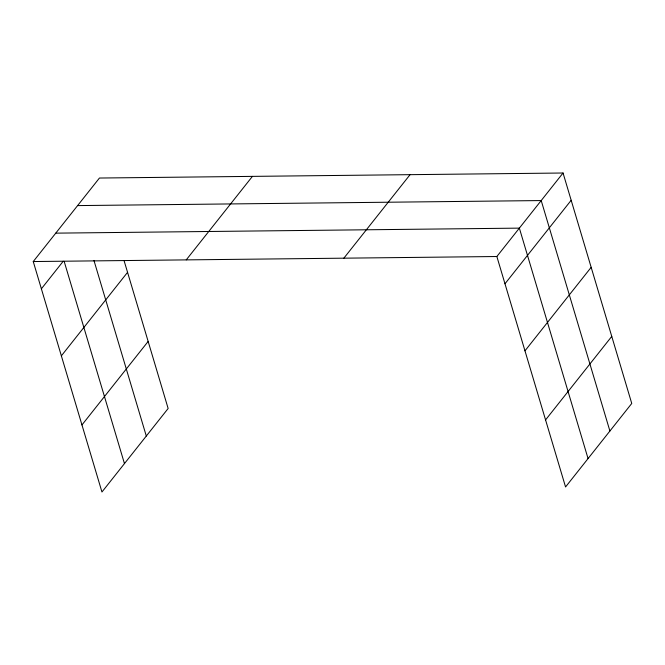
<?xml version="1.0" encoding="UTF-8"?>
<svg xmlns="http://www.w3.org/2000/svg" width="665" height="665" viewBox="0 0 665 665"><rect width="100%" height="100%" fill="white"/><g stroke="black" fill="none" stroke-linecap="round" stroke-linejoin="round"><path stroke-width="1" d="M124.031 260.514L168.145 408.485L101.953 491.992L33.25 261.545L99.442 178.037L563.047 173.008L631.75 403.456L565.558 486.963L496.855 256.515L563.047 173.008M41.38 288.801L63.242 261.22M61.363 355.85L127.555 272.342M186.242 259.882L252.434 176.375M81.961 424.935L148.154 341.428M343.863 258.178L410.064 174.671M504.984 283.78L571.177 200.273M524.976 350.829L591.168 267.322M545.566 419.914L611.758 336.407M77.597 205.593L541.21 200.564L609.905 431.02M55.752 233.149L519.365 228.128L588.06 458.576M33.25 261.545L496.855 256.515M93.956 260.456L146.3 436.04M64.172 261.395L124.455 463.596"/></g></svg>
